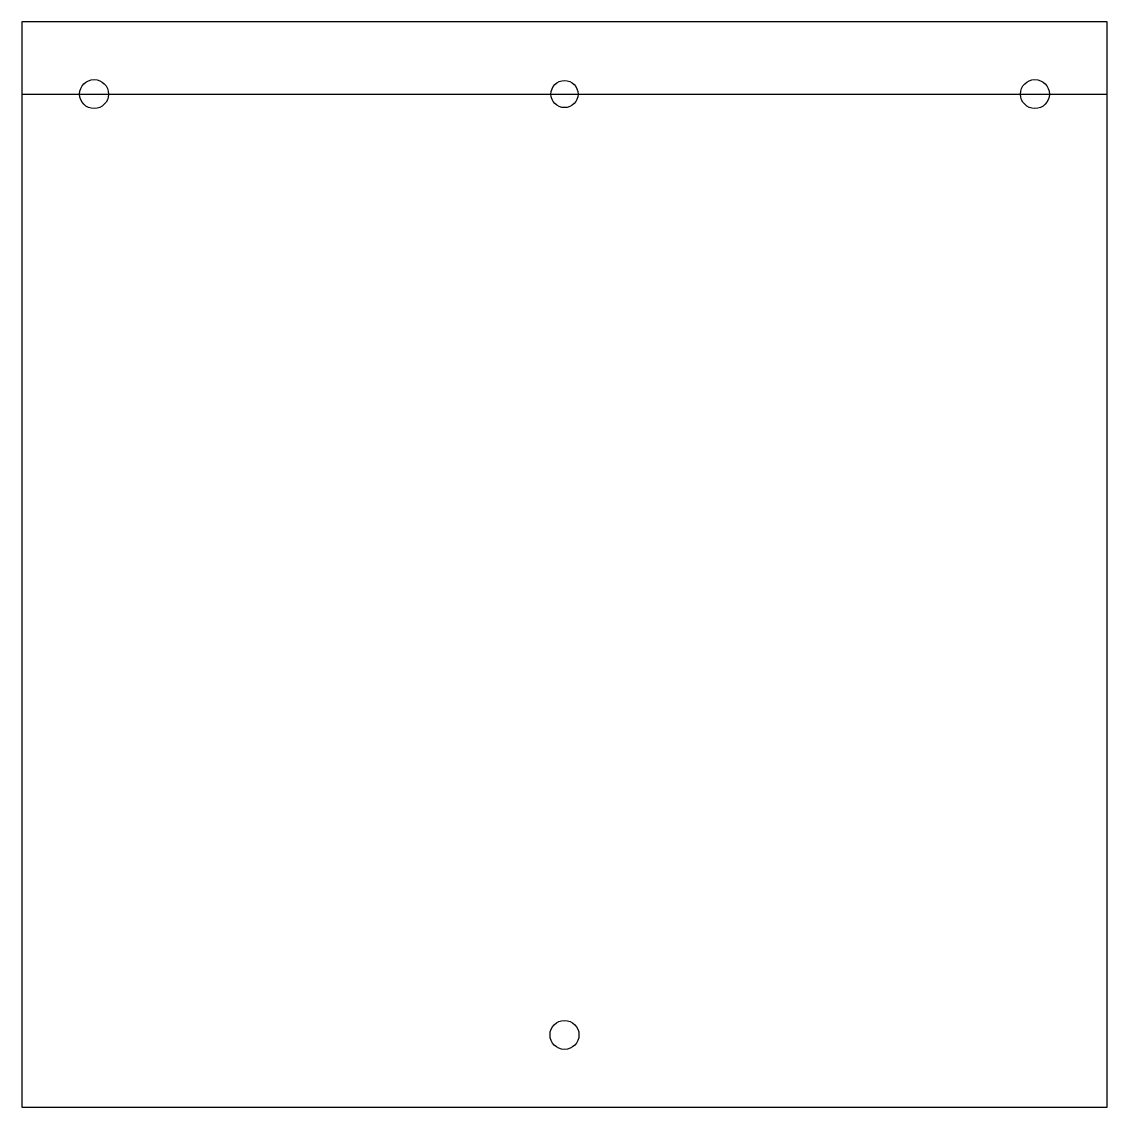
# Model space of a CAD drawing. Header units: millimetres. Extents: x -75 to 75, y -75 to 75.
import ezdxf

# ---------------------------------------------------------------- set-up
doc = ezdxf.new("R2010")
doc.units = ezdxf.units.MM
doc.layers.get('0').update_dxf_attribs({"linetype": 'CONTINUOUS'})

msp = doc.modelspace()

# ---------------------------------------------------------------- linework, layer by layer
msp.add_line((-75, 65), (75, 65))
msp.add_lwpolyline([(75, 75), (-75, 75), (-75, -75), (75, -75)], close=True)
for centre, radius in [((-65, 65), 2), ((0, 65), 1.87), ((65, 65), 2), ((0, -65), 2)]:
    msp.add_circle(centre, radius)

doc.saveas('drawing.dxf')
